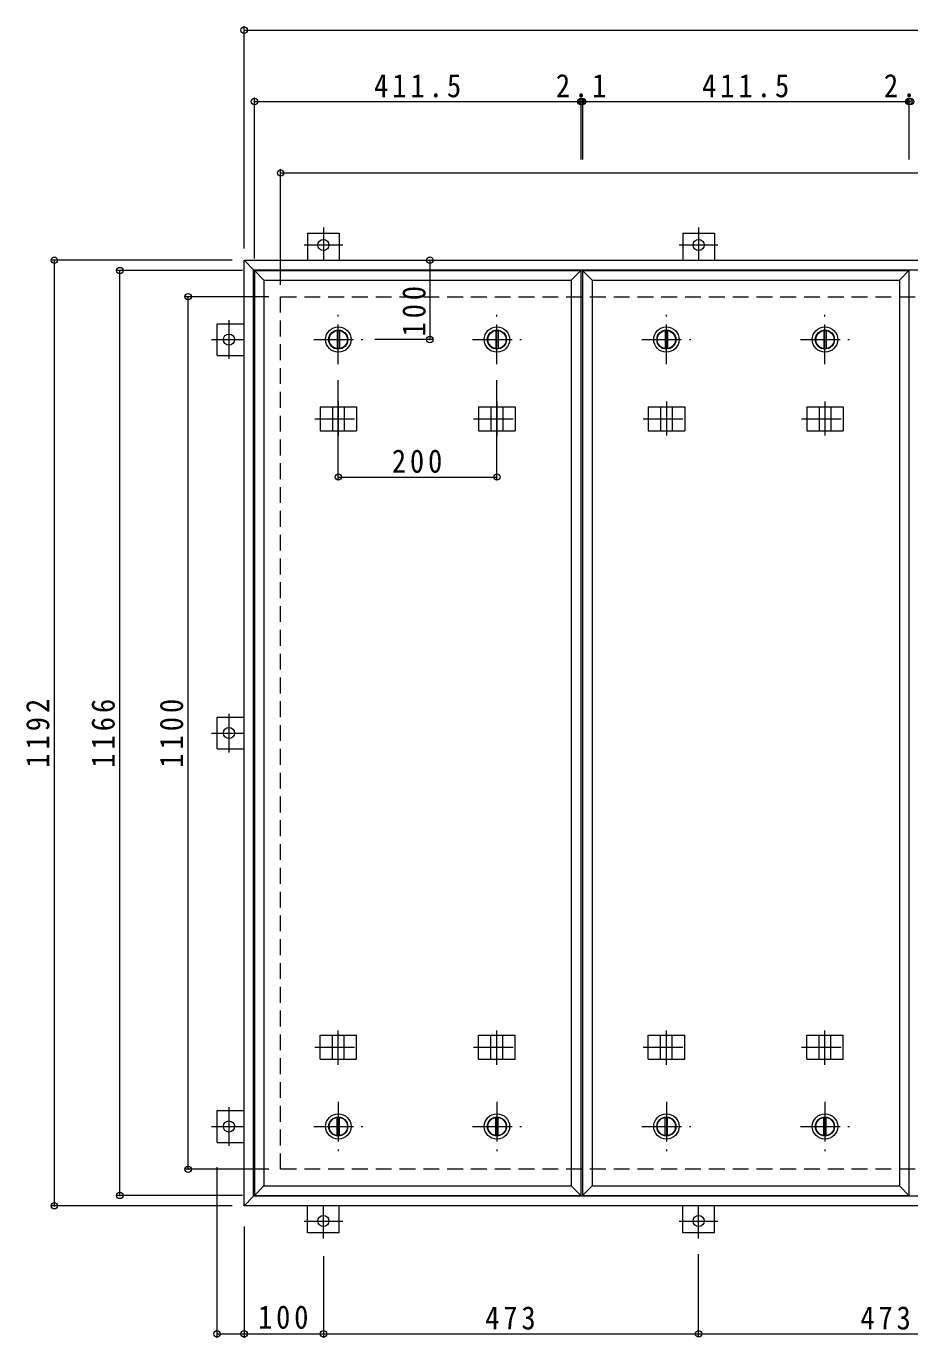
# Model space of a CAD drawing. Units: millimetres at full size, sheet at 1:10. Extents: x -2570 to 2484, y -1962 to 1452.
# Drawn here: x -2403 to -1289, y -232 to 1421 of the extents above; entities that cross this region are included whole.
import ezdxf

# ---------------------------------------------------------------- set-up
doc = ezdxf.new("R2010")
doc.units = ezdxf.units.MM
doc.header["$LTSCALE"] = 10
doc.header["$PDMODE"] = 32
doc.header["$PDSIZE"] = 8
doc.linetypes.add('CHAIN1', pattern=[8, 5, -1, 1, -1])
doc.linetypes.add('DASHED2', pattern=[3, 2, -1])
for name, color, linetype, lineweight in [('0-1_躯体', 2, 'DASHED2', 9), ('0-2_仕上', 4, 'Continuous', 9), ('0-3_建具', 4, 'Continuous', 9), ('0-C', 2, 'Continuous', 9), ('0-E', 3, 'Continuous', 9), ('0-F', 7, 'Continuous', 9)]:
    doc.layers.add(name, color=color, linetype=linetype, lineweight=lineweight)
doc.styles.add('ＭＳ ゴシック', font='')
doc.styles.get('ＭＳ ゴシック').set_extended_font_data('MS Gothic')

msp = doc.modelspace()

# ---------------------------------------------------------------- linework, layer by layer
at = {"layer": '0-1_躯体'}
for p, q in [((-2082.1, 1080.07), (-82.1, 1080.07)), ((-2082.1, -19.93), (-2082.1, 1080.07)), ((-82.1, -19.93), (-2082.1, -19.93))]:
    msp.add_line(p, q, dxfattribs=at)
at = {"layer": '0-2_仕上'}
for p, q in [((-2115.1, 1113.07), (-2115.1, -52.93)), ((-1703.6, 1113.07), (-1703.6, -52.93)), ((-1701.48, 1113.07), (-1701.48, -52.93)), ((-1289.98, 1113.07), (-1289.98, -52.93)), ((-1715.6, 1101.07), (-1715.6, -40.93)), ((-1301.98, 1101.07), (-1301.98, -40.93)), ((-2115.1, -52.93), (-1703.6, -52.93)), ((-1701.48, -52.93), (-1289.98, -52.93))]:
    msp.add_line(p, q, dxfattribs=at)
for points in [[(-2103.1, 1101.07), (-2115.1, 1113.07), (-1703.6, 1113.07)], [(-2103.1, 1101.07), (-1715.6, 1101.07), (-1703.6, 1113.07)], [(-1689.48, 1101.07), (-1701.48, 1113.07), (-1289.98, 1113.07)], [(-1689.48, 1101.07), (-1301.98, 1101.07), (-1289.98, 1113.07)], [(-2103.1, 1101.07), (-2103.1, -40.93), (-2115.1, -52.93)], [(-1689.48, 1101.07), (-1689.48, -40.93), (-1701.48, -52.93)], [(-2103.1, -40.93), (-1715.6, -40.93), (-1703.6, -52.93)], [(-1689.48, -40.93), (-1301.98, -40.93), (-1289.98, -52.93)]]:
    msp.add_lwpolyline(points, dxfattribs=at)
at = {"layer": '0-3_建具', "color": 2}
for p, q in [((-2128.1, 1126.07), (-2116.1, 1114.07)), ((-2128.1, 1126.07), (-36.1, 1126.07)), ((-2128.1, -65.93), (-2128.1, 1126.07)), ((-2116.1, 1114.07), (-48.1, 1114.07)), ((-2116.1, -53.93), (-2116.1, 1114.07)), ((-2116.1, -53.93), (-2128.1, -65.93)), ((-36.1, -65.93), (-2128.1, -65.93)), ((-48.1, -53.93), (-2116.1, -53.93))]:
    msp.add_line(p, q, dxfattribs=at)
at = {"layer": '0-3_建具', "linetype": 'CHAIN1'}
for p, q in [((-2009.35, 948.18), (-2009.35, 904.95)), ((-1809.35, 948.18), (-1809.35, 904.95)), ((-1595.73, 948.18), (-1595.73, 904.95)), ((-1395.73, 948.18), (-1395.73, 904.95)), ((-2038.76, 926.07), (-1979.94, 926.07)), ((-1838.76, 926.07), (-1779.94, 926.07)), ((-1625.14, 926.07), (-1566.32, 926.07)), ((-1425.14, 926.07), (-1366.32, 926.07)), ((-2009.35, 111.95), (-2009.35, 155.19)), ((-1809.35, 111.95), (-1809.35, 155.19)), ((-1595.73, 111.95), (-1595.73, 155.19)), ((-1395.73, 111.95), (-1395.73, 155.19)), ((-2038.76, 134.07), (-1979.94, 134.07)), ((-1838.76, 134.07), (-1779.94, 134.07)), ((-1625.14, 134.07), (-1566.32, 134.07)), ((-1425.14, 134.07), (-1366.32, 134.07))]:
    msp.add_line(p, q, dxfattribs=at)
at = {"layer": '0-3_建具'}
for p, q in [((-2032.44, 941.07), (-2032.44, 911.07)), ((-2032.44, 941.07), (-1986.26, 941.07)), ((-2016.85, 941.07), (-2016.85, 911.07)), ((-2001.85, 941.07), (-2001.85, 911.07)), ((-1986.26, 941.07), (-1986.26, 911.07)), ((-1832.44, 941.07), (-1832.44, 911.07)), ((-1832.44, 941.07), (-1786.26, 941.07)), ((-1816.85, 941.07), (-1816.85, 911.07)), ((-1801.85, 941.07), (-1801.85, 911.07)), ((-1786.26, 941.07), (-1786.26, 911.07)), ((-1618.82, 941.07), (-1618.82, 911.07)), ((-1618.82, 941.07), (-1572.64, 941.07)), ((-1603.23, 941.07), (-1603.23, 911.07)), ((-1588.23, 941.07), (-1588.23, 911.07)), ((-1572.64, 941.07), (-1572.64, 911.07)), ((-1418.82, 941.07), (-1418.82, 911.07)), ((-1418.82, 941.07), (-1372.64, 941.07)), ((-1403.23, 941.07), (-1403.23, 911.07)), ((-1388.23, 941.07), (-1388.23, 911.07)), ((-1372.64, 941.07), (-1372.64, 911.07)), ((-2032.44, 911.07), (-1986.26, 911.07)), ((-1832.44, 911.07), (-1786.26, 911.07)), ((-1618.82, 911.07), (-1572.64, 911.07)), ((-1418.82, 911.07), (-1372.64, 911.07)), ((-2032.44, 119.07), (-2032.44, 149.07)), ((-2032.44, 149.07), (-1986.26, 149.07)), ((-2016.85, 119.07), (-2016.85, 149.07)), ((-2001.85, 119.07), (-2001.85, 149.07)), ((-1986.26, 119.07), (-1986.26, 149.07)), ((-1832.44, 119.07), (-1832.44, 149.07)), ((-1832.44, 149.07), (-1786.26, 149.07)), ((-1816.85, 119.07), (-1816.85, 149.07)), ((-1801.85, 119.07), (-1801.85, 149.07)), ((-1786.26, 119.07), (-1786.26, 149.07)), ((-1618.82, 119.07), (-1618.82, 149.07)), ((-1618.82, 149.07), (-1572.64, 149.07)), ((-1603.23, 119.07), (-1603.23, 149.07)), ((-1588.23, 119.07), (-1588.23, 149.07)), ((-1572.64, 119.07), (-1572.64, 149.07)), ((-1418.82, 119.07), (-1418.82, 149.07)), ((-1418.82, 149.07), (-1372.64, 149.07)), ((-1403.23, 119.07), (-1403.23, 149.07)), ((-1388.23, 119.07), (-1388.23, 149.07)), ((-1372.64, 119.07), (-1372.64, 149.07)), ((-2032.44, 119.07), (-1986.26, 119.07)), ((-1832.44, 119.07), (-1786.26, 119.07)), ((-1618.82, 119.07), (-1572.64, 119.07)), ((-1418.82, 119.07), (-1372.64, 119.07))]:
    msp.add_line(p, q, dxfattribs=at)
at = {"layer": '0-C', "linetype": 'CHAIN1'}
for p, q in [((-2009.35, 995.07), (-2009.35, 1057.07)), ((-1809.35, 995.07), (-1809.35, 1057.07)), ((-1595.73, 995.07), (-1595.73, 1057.07)), ((-1395.73, 995.07), (-1395.73, 1057.07)), ((-2040.35, 1026.07), (-1978.35, 1026.07)), ((-1840.35, 1026.07), (-1778.35, 1026.07)), ((-1626.73, 1026.07), (-1564.73, 1026.07)), ((-1426.73, 1026.07), (-1364.73, 1026.07)), ((-2009.35, 65.07), (-2009.35, 3.07)), ((-1809.35, 65.07), (-1809.35, 3.07)), ((-1595.73, 65.07), (-1595.73, 3.07)), ((-1395.73, 65.07), (-1395.73, 3.07)), ((-2040.35, 34.07), (-1978.35, 34.07)), ((-1840.35, 34.07), (-1778.35, 34.07)), ((-1626.73, 34.07), (-1564.73, 34.07)), ((-1426.73, 34.07), (-1364.73, 34.07))]:
    msp.add_line(p, q, dxfattribs=at)
at = {"layer": '0-C'}
for p, q in [((-2010.85, 1037.47), (-2010.85, 1014.67)), ((-2007.85, 1037.47), (-2007.85, 1014.67)), ((-1810.85, 1037.47), (-1810.85, 1014.67)), ((-1807.85, 1037.47), (-1807.85, 1014.67)), ((-1597.23, 1037.47), (-1597.23, 1014.67)), ((-1594.23, 1037.47), (-1594.23, 1014.67)), ((-1397.23, 1037.47), (-1397.23, 1014.67)), ((-1394.23, 1037.47), (-1394.23, 1014.67)), ((-2010.85, 22.67), (-2010.85, 45.47)), ((-2007.85, 22.67), (-2007.85, 45.47)), ((-1810.85, 22.67), (-1810.85, 45.47)), ((-1807.85, 22.67), (-1807.85, 45.47)), ((-1597.23, 22.67), (-1597.23, 45.47)), ((-1594.23, 22.67), (-1594.23, 45.47)), ((-1397.23, 22.67), (-1397.23, 45.47)), ((-1394.23, 22.67), (-1394.23, 45.47))]:
    msp.add_line(p, q, dxfattribs=at)
for centre, radius in [((-2009.35, 1026.07), 16), ((-1809.35, 1026.07), 16), ((-1595.73, 1026.07), 16), ((-1395.73, 1026.07), 16), ((-2009.35, 1026.07), 12), ((-2009.35, 1026.07), 11.5), ((-1809.35, 1026.07), 12), ((-1809.35, 1026.07), 11.5), ((-1595.73, 1026.07), 12), ((-1595.73, 1026.07), 11.5), ((-1395.73, 1026.07), 12), ((-1395.73, 1026.07), 11.5), ((-2009.35, 34.07), 16), ((-1809.35, 34.07), 16), ((-1595.73, 34.07), 16), ((-1395.73, 34.07), 16), ((-2009.35, 34.07), 12), ((-2009.35, 34.07), 11.5), ((-1809.35, 34.07), 12), ((-1809.35, 34.07), 11.5), ((-1595.73, 34.07), 12), ((-1595.73, 34.07), 11.5), ((-1395.73, 34.07), 12), ((-1395.73, 34.07), 11.5)]:
    msp.add_circle(centre, radius, dxfattribs=at)
at = {"layer": '0-E'}
for p, q in [((-2048.1, 1160.27), (-2008.1, 1160.27)), ((-2048.1, 1160.27), (-2048.1, 1126.07)), ((-2008.1, 1160.27), (-2008.1, 1126.07)), ((-1575.1, 1160.27), (-1535.1, 1160.27)), ((-1575.1, 1160.27), (-1575.1, 1126.07)), ((-1535.1, 1160.27), (-1535.1, 1126.07)), ((-2162.3, 1006.07), (-2162.3, 1046.07)), ((-2162.3, 1046.07), (-2128.1, 1046.07)), ((-2162.3, 1006.07), (-2128.1, 1006.07)), ((-2162.3, 510.07), (-2162.3, 550.07)), ((-2162.3, 550.07), (-2128.1, 550.07)), ((-2162.3, 510.07), (-2128.1, 510.07)), ((-2162.3, 14.07), (-2162.3, 54.07)), ((-2162.3, 54.07), (-2128.1, 54.07)), ((-2162.3, 14.07), (-2128.1, 14.07)), ((-2048.1, -100.13), (-2048.1, -65.93)), ((-2008.1, -100.13), (-2008.1, -65.93)), ((-1575.1, -100.13), (-1575.1, -65.93)), ((-1535.1, -100.13), (-1535.1, -65.93)), ((-2008.1, -100.13), (-2048.1, -100.13)), ((-1535.1, -100.13), (-1575.1, -100.13))]:
    msp.add_line(p, q, dxfattribs=at)
at = {"layer": '0-E', "linetype": 'CHAIN1'}
for p, q in [((-2028.1, 1167.24), (-2028.1, 1126.07)), ((-1555.1, 1167.24), (-1555.1, 1126.07)), ((-2003.72, 1145.27), (-2052.48, 1145.27)), ((-1530.72, 1145.27), (-1579.48, 1145.27)), ((-2147.3, 1050.44), (-2147.3, 1001.69)), ((-2169.27, 1026.07), (-2128.1, 1026.07)), ((-2147.3, 554.44), (-2147.3, 505.69)), ((-2169.27, 530.07), (-2128.1, 530.07)), ((-2147.3, 58.44), (-2147.3, 9.69)), ((-2169.27, 34.07), (-2128.1, 34.07)), ((-2028.1, -107.11), (-2028.1, -65.93)), ((-1555.1, -107.11), (-1555.1, -65.93)), ((-2052.48, -85.13), (-2003.72, -85.13)), ((-1579.48, -85.13), (-1530.72, -85.13))]:
    msp.add_line(p, q, dxfattribs=at)
at = {"layer": '0-E'}
for centre in [(-2028.1, 1145.27), (-1555.1, 1145.27), (-2147.3, 1026.07), (-2147.3, 530.07), (-2147.3, 34.07), (-2028.1, -85.13), (-1555.1, -85.13)]:
    msp.add_circle(centre, 7, dxfattribs=at)
at = {"layer": '0-F'}
for p, q in [((-2128.1, 1141.07), (-2128.1, 1421.07)), ((-2128.1, 1416.07), (-36.1, 1416.07)), ((-2115.1, 1128.07), (-2115.1, 1331.07)), ((-2115.1, 1326.07), (-1703.6, 1326.07)), ((-1703.6, 1329.07), (-1703.6, 1253.02)), ((-1703.6, 1326.07), (-1701.48, 1326.07)), ((-1701.48, 1329.07), (-1701.48, 1253.02)), ((-1701.48, 1326.07), (-1289.98, 1326.07)), ((-1289.98, 1329.07), (-1289.98, 1253.02)), ((-1289.98, 1326.07), (-1287.85, 1326.07)), ((-2082.1, 1095.07), (-2082.1, 1241.07)), ((-2082.1, 1236.07), (-82.1, 1236.07)), ((-2143.1, 1126.07), (-2372.36, 1126.07)), ((-2367.36, -65.93), (-2367.36, 1126.07)), ((-1894, 1126.07), (-1894, 1026.07)), ((-2130.1, 1113.07), (-2289.9, 1113.07)), ((-2284.9, -52.93), (-2284.9, 1113.07)), ((-2097.1, 1080.07), (-2203.73, 1080.07)), ((-2198.73, -19.93), (-2198.73, 1080.07)), ((-1891, 1026.07), (-1963.17, 1026.07)), ((-2009.35, 849.77), (-2009.35, 975.07)), ((-1809.35, 849.77), (-1809.35, 975.07)), ((-2009.35, 852.77), (-1809.35, 852.77)), ((-2097.1, -19.93), (-2203.73, -19.93)), ((-2162.3, -232.3), (-2162.3, -17.14)), ((-2143.1, -65.93), (-2372.36, -65.93)), ((-2130.1, -52.93), (-2289.9, -52.93)), ((-2128.1, -92.14), (-2128.1, -232.3)), ((-2028.1, -129.44), (-2028.1, -232.3)), ((-1555.1, -230.3), (-1555.1, -127.11)), ((-2162.3, -227.3), (-2128.1, -227.3)), ((-2128.1, -227.3), (-2028.1, -227.3)), ((-2028.1, -227.3), (-1555.1, -227.3)), ((-1555.1, -227.3), (-1082.1, -227.3))]:
    msp.add_line(p, q, dxfattribs=at)
for p in [(-2128.1, 1416.07), (-2115.1, 1326.07), (-1703.6, 1326.07), (-1701.48, 1326.07), (-1289.98, 1326.07), (-1287.85, 1326.07), (-2082.1, 1236.07), (-2367.36, 1126.07), (-1894, 1126.07), (-2284.9, 1113.07), (-2198.73, 1080.07), (-1894, 1026.07), (-2009.35, 852.77), (-1809.35, 852.77), (-2198.73, -19.93), (-2284.9, -52.93), (-2367.36, -65.93), (-2162.3, -227.3), (-2128.1, -227.3), (-2028.1, -227.3), (-1555.1, -227.3)]:
    msp.add_point(p, dxfattribs=at)

# ---------------------------------------------------------------- texts
at = {"layer": '0-F', "color": 2, "char_height": 29.33, "attachment_point": 7, "style": 'ＭＳ ゴシック'}
for s, insert in [('\\T1.28;\\W0.9;411.5', (-1964.35, 1331.07)), ('\\T1.27;\\W0.9;2.1', (-1735.04, 1331.07)), ('\\T1.28;\\W0.9;411.5', (-1550.73, 1331.07)), ('\\T1.27;\\W0.9;2.1', (-1321.41, 1331.07)), ('\\T1.27;\\W0.9;200', (-1941.85, 857.77)), ('\\T1.27;\\W0.9;100', (-2110.6, -221.3)), ('\\T1.27;\\W0.9;473', (-1824.1, -222.3)), ('\\T1.27;\\W0.9;473', (-1351.1, -222.3))]:
    msp.add_mtext(s, dxfattribs=dict(at, insert=insert))
at = {"layer": '0-F', "color": 2, "char_height": 29.33, "attachment_point": 7, "rotation": 90, "style": 'ＭＳ ゴシック'}
for s, insert in [('\\T1.27;\\W0.9;100', (-1899, 1030.08)), ('\\T1.28;\\W0.9;1192', (-2373.36, 486.32)), ('\\T1.28;\\W0.9;1166', (-2290.9, 486.32)), ('\\T1.28;\\W0.9;1100', (-2204.73, 486.32))]:
    msp.add_mtext(s, dxfattribs=dict(at, insert=insert))

doc.saveas('drawing.dxf')
